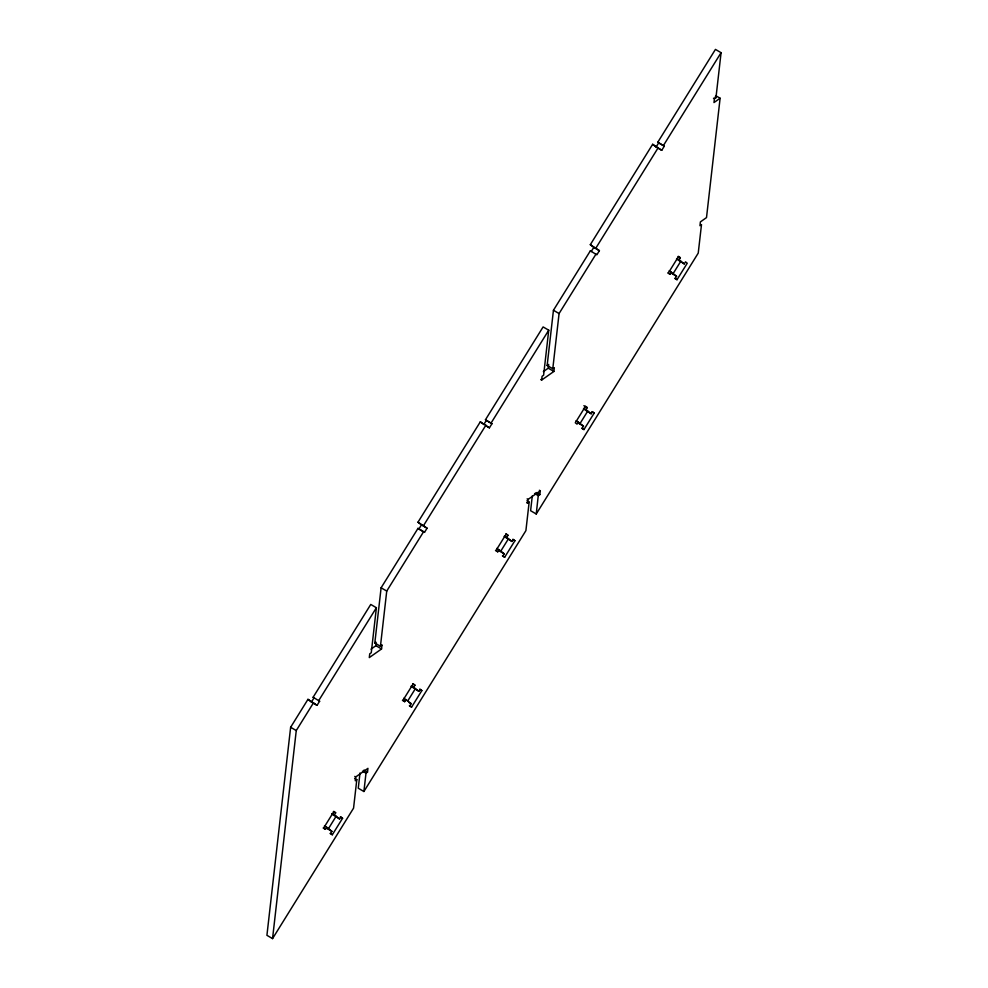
<?xml version="1.0" encoding="UTF-8"?>
<svg xmlns="http://www.w3.org/2000/svg" width="988" height="988" viewBox="0 0 988 988"><rect width="100%" height="100%" fill="white"/><g stroke="black" fill="none" stroke-linecap="round" stroke-linejoin="round"><path stroke-width="1.48" d="M532.297 495.877L530.605 510.71L536.237 513.995L538.423 494.124M538.448 494.58L538.534 493.877M317.062 705.346L311.43 702.06L313.986 697.936L313.122 697.256L370.759 604.446L376.391 607.731L318.754 700.541L319.618 701.221L317.062 705.346L307.972 699.343L290.633 727.279L266.921 935.315L272.552 938.6L353.556 808.159L356.804 779.655L354.692 778.421M272.552 938.6L296.264 730.552L313.604 702.629M360.003 772.962L358.261 788.226L363.893 791.512L365.992 773.184L367.511 772.11L367.944 768.343L355.705 776.963L355.272 780.73L356.804 779.655M376.391 607.731L371.266 652.735L369.734 653.821L369.302 657.588L381.541 648.968L381.973 645.201L381.035 644.645M381.973 645.201L380.442 646.275L374.81 642.99L381.109 587.798L418.01 528.358L424.507 532.322L427.075 528.197L417.986 522.195L480.316 421.827L489.406 427.829L491.962 423.704L485.466 419.739L543.104 326.929L548.735 330.202L543.61 375.218L542.079 376.292L541.646 380.071L540.708 379.516M371.019 649.141L375.909 645.683L376.206 643.176M380.442 646.275L386.74 591.071L423.642 531.643M526.678 502.657L527.617 503.213L528.049 499.434L540.288 490.814L539.349 490.27M526.888 500.817L529.148 502.126L525.9 530.642L363.893 791.512M541.646 380.071L553.885 371.451L554.317 367.672L552.786 368.746L547.154 365.474L553.441 310.269L590.355 250.829L595.912 254.249M543.363 371.611L548.254 368.166L548.686 364.399M552.786 368.746L559.072 313.554L595.986 254.114L596.851 254.793L599.407 250.668L590.318 244.666L652.648 144.297L661.738 150.3L664.307 146.175L657.81 142.21L715.448 49.4L721.079 52.685L715.954 97.689L714.423 98.763L713.991 102.542L720.116 98.232L715.608 95.601M534.57 493.481L538.324 495.667L539.856 494.593L540.288 490.814M720.116 98.232L706.506 217.595L700.393 221.905L699.961 225.684L701.492 224.609L698.232 253.113L536.237 513.995M424.507 532.322L418.875 529.037L421.444 524.912L417.986 522.195M485.466 419.739L486.331 420.419L483.774 424.544L482.91 423.864M590.318 244.666L593.776 247.395L591.219 251.52L590.355 250.829M661.738 150.3L656.106 147.014L658.675 142.89L657.81 142.21M423.617 525.468L485.948 425.099M595.949 247.951L658.28 147.583M491.098 423.012L548.735 330.202M663.442 145.495L721.079 52.685M323.162 828.006L325.41 829.315L326.695 827.252L324.435 825.943M330.078 833.44L332.326 834.761L342.577 818.262L340.848 816.903L339.563 818.966L334.376 814.878L335.661 812.815L333.932 811.457L323.681 827.956L325.41 829.315M402.437 700.344L404.685 701.665L405.969 699.603L403.709 698.281M409.341 705.79L411.601 707.099L421.839 690.6L420.122 689.241L418.838 691.304L413.651 687.228L414.935 685.166L413.206 683.807L402.956 700.307L404.685 701.665M495.494 550.477L497.754 551.798L499.039 549.736L496.779 548.414M502.41 555.923L504.67 557.232L514.909 540.732L513.18 539.374L511.908 541.436L506.721 537.361L508.005 535.298L506.276 533.928L496.025 550.427L497.754 551.798M576.053 420.764L578.301 422.074L577.029 424.136L575.3 422.778L585.538 406.278L587.267 407.636L585.995 409.699L591.182 413.774L592.454 411.712L594.183 413.083L583.945 429.582L581.685 428.261M667.839 272.96L670.099 274.269L671.371 272.206L669.123 270.897M674.755 278.394L677.002 279.703L687.253 263.216L685.524 261.845L684.239 263.907L679.065 259.832L680.337 257.769L678.608 256.411L668.37 272.91L670.099 274.269M328.275 828.944L336.155 816.249M407.538 701.282L415.429 688.587M500.607 551.415L508.487 538.719M579.882 423.753L587.761 411.07M672.952 273.886L680.831 261.203M326.695 827.252L331.882 831.34L330.597 833.403L332.326 834.761M405.969 699.603L411.156 703.678L409.872 705.741L411.601 707.099M499.039 549.736L504.213 553.811L502.941 555.874L504.67 557.232M578.301 422.074L583.488 426.149L582.216 428.212L583.945 429.582M671.371 272.206L676.558 276.282L675.273 278.344L677.002 279.703M547.154 365.474L548.303 364.658M527.617 503.213L529.148 502.126M374.81 642.99L375.959 642.188M535.978 493.148L538.374 494.296L536.039 493.197M715.016 97.145L715.954 97.689M713.484 98.22L714.423 98.763M658.675 142.89L664.307 146.175M678.089 256.46L680.337 257.769M676.805 258.523L679.065 259.832M684.239 263.907L676.533 258.992M672.05 273.664L676.558 276.282M593.776 247.395L599.407 250.668M553.441 310.269L559.072 313.554M548.254 368.166L553.885 371.451M583.896 405.673L587.267 407.636M591.936 411.761L594.183 413.083M583.735 408.39L585.995 409.699M591.182 413.774L583.476 408.871M578.98 423.531L583.488 426.149M486.331 420.419L491.962 423.704M485.886 425.766L489.406 427.829M536.336 492.543L539.856 494.593M527.11 498.891L528.049 499.434M505.745 533.977L508.005 535.298M512.661 539.423L514.909 540.732M504.46 536.039L506.721 537.361M511.908 541.436L504.201 536.521M499.718 551.181L504.213 553.811M421.444 524.912L427.075 528.197M381.109 587.798L386.74 591.071M375.909 645.683L381.541 648.968M412.675 683.844L414.935 685.166M419.591 689.291L421.839 690.6M411.403 685.907L413.651 687.228M418.838 691.304L411.132 686.388M408.896 702.369L411.156 703.678M313.122 697.256L319.618 701.221M290.633 727.279L296.264 730.552M363.992 770.06L367.511 772.11M362.46 771.134L365.992 773.184M354.766 776.42L355.705 776.963M333.401 811.506L335.661 812.815M340.317 816.953L342.577 818.262M332.129 813.569L334.376 814.878M339.563 818.966L331.857 814.05M326.25 828.055L331.882 831.34M652.648 144.297L656.106 147.014M480.316 421.827L482.045 423.185M418.01 528.358L418.875 529.037M307.972 699.343L311.43 702.06"/></g></svg>
